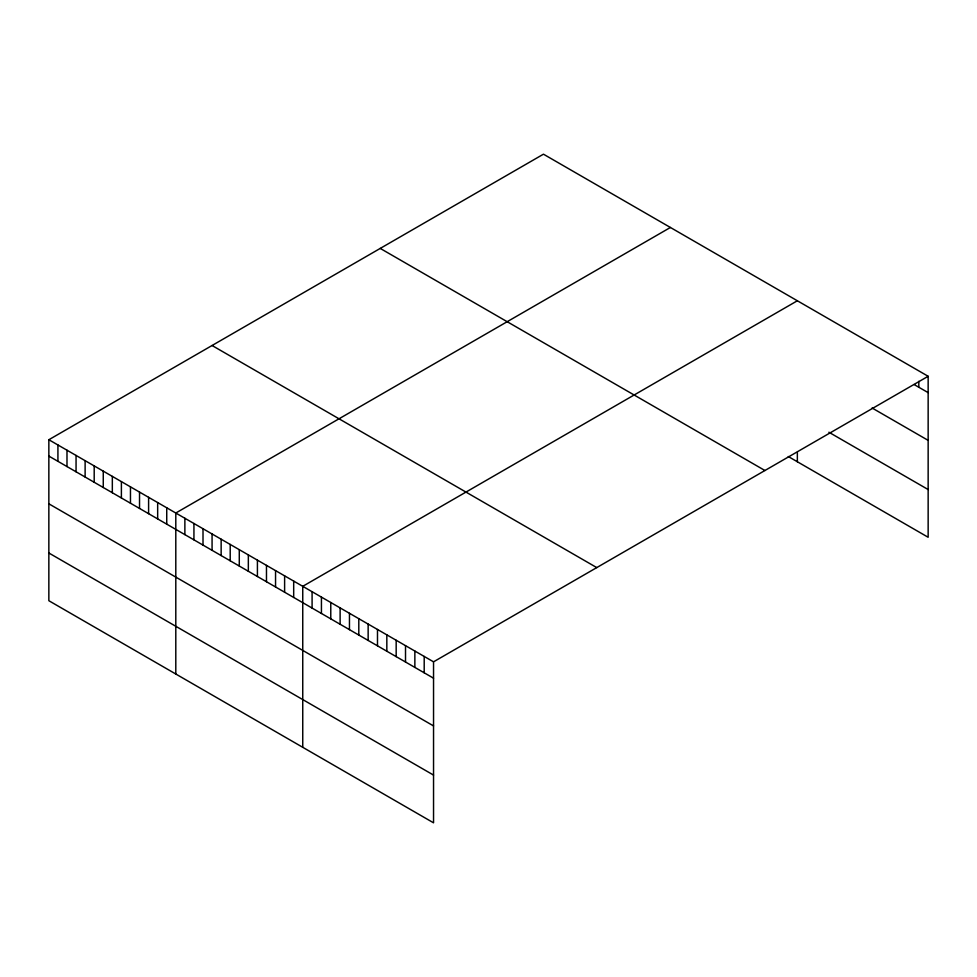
<?xml version="1.0" encoding="UTF-8"?>
<svg xmlns="http://www.w3.org/2000/svg" width="977" height="977" viewBox="0 0 977 977"><rect width="100%" height="100%" fill="white"/><g stroke="black" fill="none" stroke-linecap="round" stroke-linejoin="round"><path stroke-width="1.47" d="M928.15 376.279L433.544 661.832L433.544 822.817L48.85 600.721L48.85 439.735L543.456 154.183L928.15 376.279L928.15 537.265L788.28 456.515M670.405 227.47L175.799 513.023L175.799 674.008M797.354 300.769L302.748 586.322L302.748 747.307M914.13 384.547L928.15 392.632M872.095 407.995L928.15 440.358M828.887 432.225L928.15 489.538M380.236 248.414L764.93 470.511M212.07 345.504L596.764 567.6M48.85 439.735L433.544 661.832M48.85 456.088L433.544 678.197M48.85 503.814L433.544 725.923M48.85 552.994L433.544 775.091M918.807 381.299L918.807 387.246M797.354 452.204L797.354 461.755M424.201 656.446L424.201 672.799M414.859 651.048L414.859 667.401M405.516 645.65L405.516 662.015M396.173 640.265L396.173 656.617M386.831 634.867L386.831 651.219M377.488 629.469L377.488 645.834M368.146 624.083L368.146 640.436M358.803 618.685L358.803 635.038M349.461 613.287L349.461 629.652M340.118 607.902L340.118 624.254M330.776 602.504L330.776 618.856M321.433 597.106L321.433 613.471M312.09 591.72L312.09 608.073M293.686 581.083L293.686 597.448M284.612 575.856L284.612 592.209M275.551 570.617L275.551 586.969M266.477 565.378L266.477 581.73M257.415 560.151L257.415 576.503M248.341 554.912L248.341 571.264M239.28 549.672L239.28 566.025M230.206 544.433L230.206 560.798M221.144 539.206L221.144 555.559M212.07 533.967L212.07 550.32M203.008 528.728L203.008 545.093M193.935 523.501L193.935 539.854M184.873 518.262L184.873 534.614M166.737 507.796L166.737 524.148M157.663 502.557L157.663 518.909M148.602 497.317L148.602 513.682M139.528 492.09L139.528 508.443M130.466 486.851L130.466 503.204M121.392 481.612L121.392 497.977M112.331 476.385L112.331 492.738M103.257 471.146L103.257 487.499M94.195 465.907L94.195 482.272M85.121 460.68L85.121 477.032M76.059 455.441L76.059 471.793M66.986 450.202L66.986 466.554M57.924 444.975L57.924 461.327"/></g></svg>
